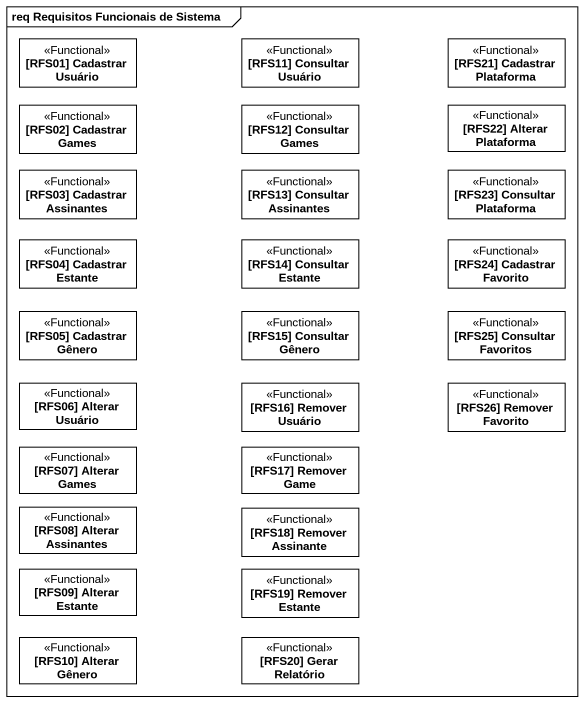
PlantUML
@startuml
mainframe req Requisitos Funcionais de Sistema
hide circle
hide empty members
class "[RFS01] Cadastrar Usuário" as RFS01_Cadastrar_Usuário <<Functional>>
class "[RFS11] Consultar Usuário" as RFS11_Consultar_Usuário <<Functional>>
class "[RFS21] Cadastrar Plataforma" as RFS21_Cadastrar_Plataforma <<Functional>>
class "[RFS02] Cadastrar Games" as RFS02_Cadastrar_Games <<Functional>>
class "[RFS12] Consultar Games" as RFS12_Consultar_Games <<Functional>>
class "[RFS22] Alterar Plataforma" as RFS22_Alterar_Plataforma <<Functional>>
class "[RFS03] Cadastrar Assinantes" as RFS03_Cadastrar_Assinantes <<Functional>>
class "[RFS13] Consultar Assinantes" as RFS13_Consultar_Assinantes <<Functional>>
class "[RFS23] Consultar Plataforma" as RFS23_Consultar_Plataforma <<Functional>>
class "[RFS04] Cadastrar Estante" as RFS04_Cadastrar_Estante <<Functional>>
class "[RFS14] Consultar Estante" as RFS14_Consultar_Estante <<Functional>>
class "[RFS24] Cadastrar Favorito" as RFS24_Cadastrar_Favorito <<Functional>>
class "[RFS05] Cadastrar Gênero" as RFS05_Cadastrar_Gênero <<Functional>>
class "[RFS15] Consultar Gênero" as RFS15_Consultar_Gênero <<Functional>>
class "[RFS25] Consultar Favoritos" as RFS25_Consultar_Favoritos <<Functional>>
class "[RFS06] Alterar Usuário" as RFS06_Alterar_Usuário <<Functional>>
class "[RFS16] Remover Usuário" as RFS16_Remover_Usuário <<Functional>>
class "[RFS26] Remover Favorito" as RFS26_Remover_Favorito <<Functional>>
class "[RFS07] Alterar Games" as RFS07_Alterar_Games <<Functional>>
class "[RFS17] Remover Game" as RFS17_Remover_Game <<Functional>>
class "[RFS08] Alterar Assinantes" as RFS08_Alterar_Assinantes <<Functional>>
class "[RFS18] Remover Assinante" as RFS18_Remover_Assinante <<Functional>>
class "[RFS09] Alterar Estante" as RFS09_Alterar_Estante <<Functional>>
class "[RFS19] Remover Estante" as RFS19_Remover_Estante <<Functional>>
class "[RFS10] Alterar Gênero" as RFS10_Alterar_Gênero <<Functional>>
class "[RFS20] Gerar Relatório" as RFS20_Gerar_Relatório <<Functional>>
@enduml
